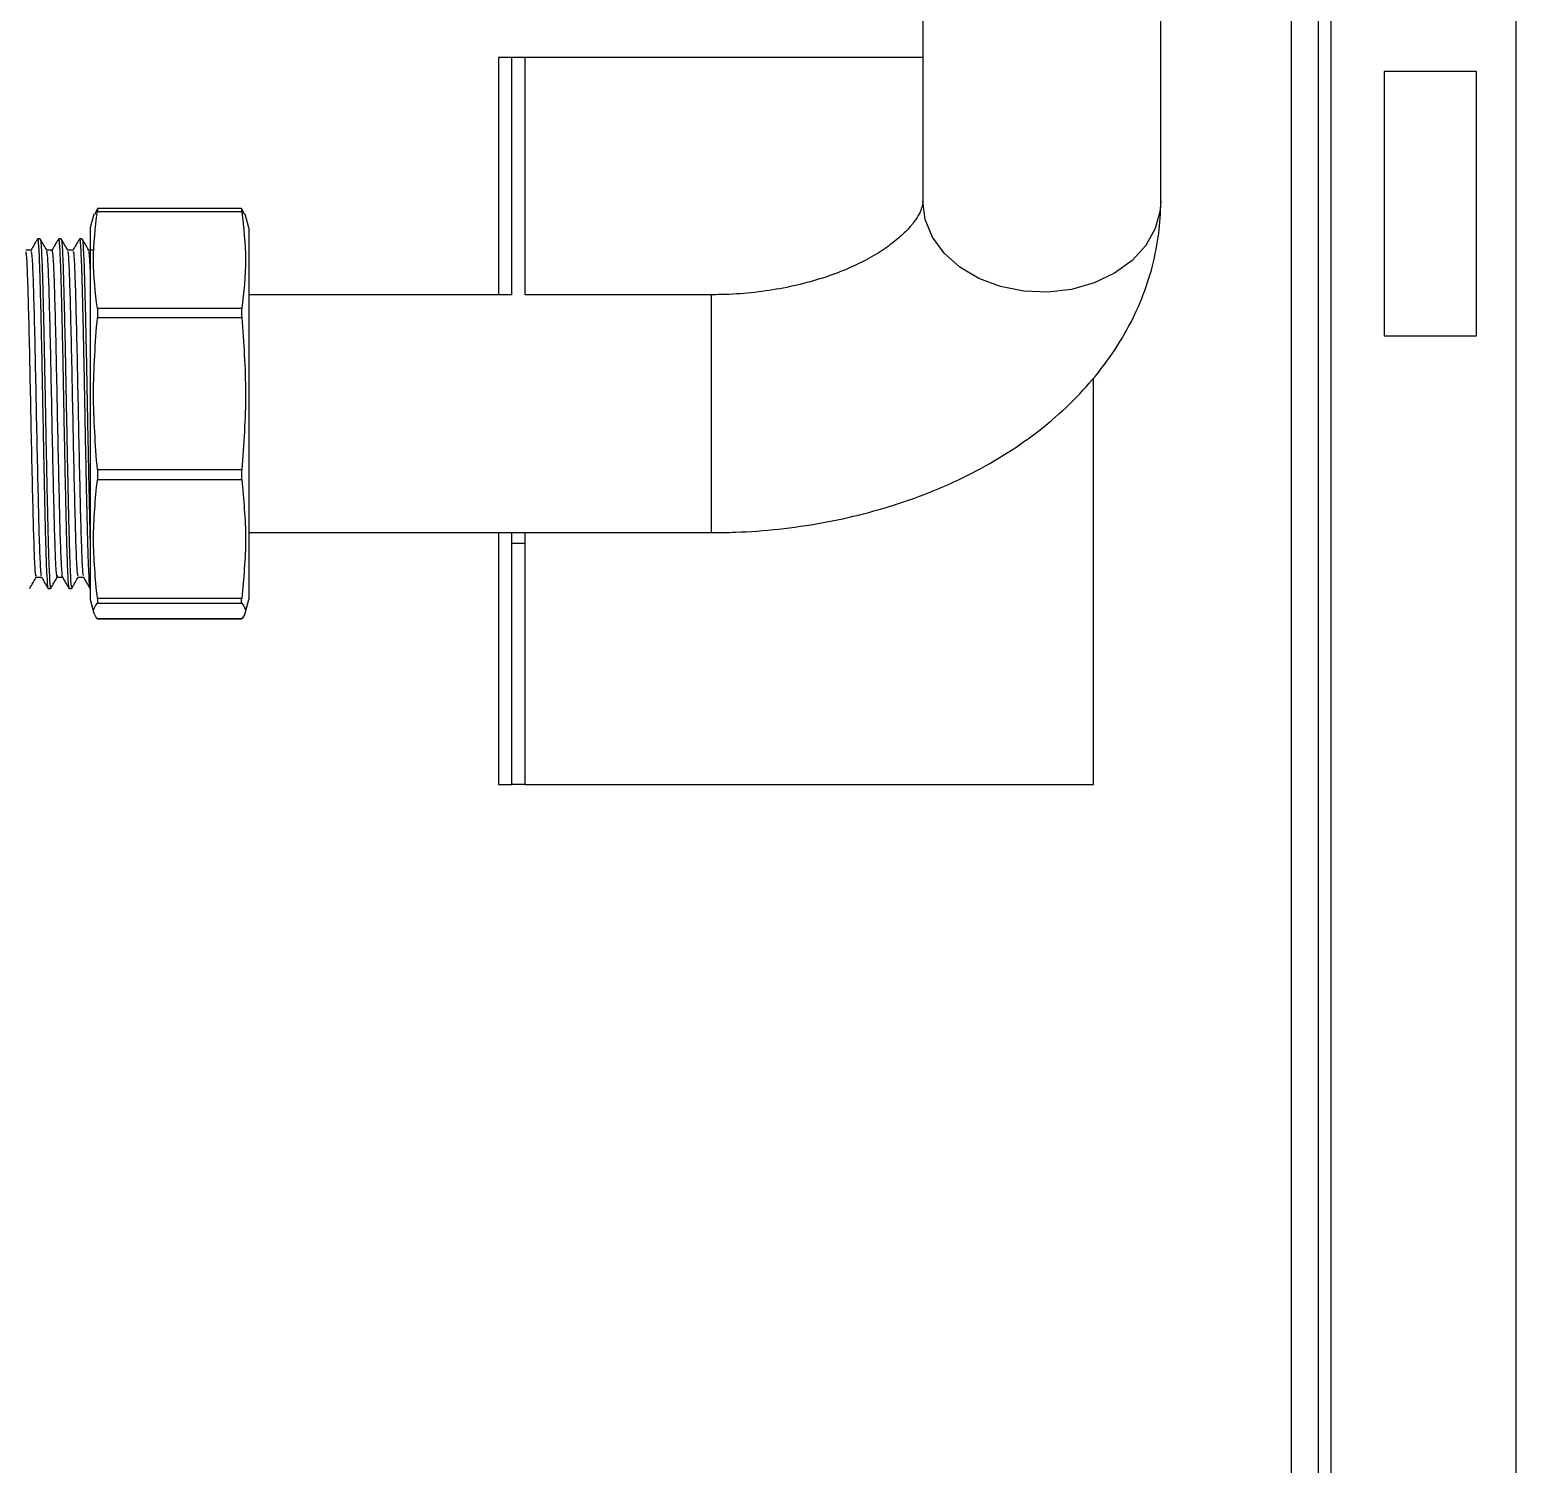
# Model space of a CAD drawing. Extents: x 75 to 2075, y 25 to 1460.
# Drawn here: x 705.5 to 866.2, y 970.2 to 1125.2 of the extents above; entities that cross this region are included whole.
import ezdxf

# ---------------------------------------------------------------- set-up
doc = ezdxf.new("R2010")
doc.units = 0
doc.header["$LTSCALE"] = 5
doc.linetypes.add('SLD-KATı', pattern=[0])
doc.layers.get('0').update_dxf_attribs({"linetype": 'CONTINUOUS'})

msp = doc.modelspace()

# ---------------------------------------------------------------- linework, layer by layer
at = {"color": 7, "linetype": 'SLD-KATı'}
for p, q in [((844.781, 1263.534), (844.781, 595.164)), ((846.21, 595.164), (846.21, 1263.534)), ((841.924, 596.492), (841.924, 1262.206)), ((866.21, 602.307), (866.21, 1256.391)), ((802.067, 1143.431), (802.067, 1106.678)), ((827.781, 1106.678), (827.781, 1143.431)), ((757.639, 1122.206), (756.21, 1122.206)), ((759.067, 1122.206), (757.639, 1122.206)), ((757.639, 1096.555), (757.639, 1122.206)), ((759.067, 1096.555), (759.067, 1122.206)), ((802.067, 1122.206), (759.067, 1122.206)), ((861.924, 1120.677), (851.924, 1120.677)), ((851.924, 1120.677), (851.924, 1092.105)), ((861.924, 1092.105), (861.924, 1120.677)), ((712.838, 1105.865), (712.532, 1105.247)), ((712.838, 1105.551), (728.439, 1105.551)), ((728.43, 1105.873), (712.847, 1105.873)), ((728.742, 1105.247), (728.439, 1105.865)), ((712.459, 1105.266), (712.067, 1103.803)), ((729.21, 1103.803), (728.818, 1105.267)), ((706.655, 1102.593), (706.372, 1102.593)), ((708.923, 1102.593), (708.64, 1102.593)), ((711.191, 1102.593), (710.907, 1102.593)), ((712.067, 1103.803), (712.067, 1071.011)), ((729.21, 1103.803), (729.21, 1063.612)), ((705.662, 1101.365), (705.102, 1101.365)), ((707.93, 1101.365), (707.37, 1101.365)), ((710.198, 1101.365), (709.638, 1101.365)), ((712.466, 1101.365), (711.905, 1101.365)), ((757.639, 1096.564), (729.21, 1096.564)), ((779.21, 1096.564), (759.067, 1096.564)), ((728.439, 1095.084), (712.838, 1095.084)), ((712.838, 1094.121), (728.439, 1094.121)), ((851.924, 1092.105), (861.924, 1092.105)), ((820.496, 1043.635), (820.496, 1087.592)), ((728.439, 1077.638), (712.838, 1077.638)), ((712.838, 1076.591), (728.439, 1076.591)), ((712.067, 1071.011), (712.067, 1063.612)), ((729.21, 1070.85), (779.21, 1070.85)), ((757.639, 1069.706), (757.639, 1070.85)), ((759.067, 1069.706), (759.067, 1070.85)), ((757.639, 1069.706), (759.067, 1069.706)), ((757.639, 1043.635), (757.639, 1069.706)), ((759.067, 1043.635), (759.067, 1069.706)), ((706.229, 1066.049), (706.79, 1066.049)), ((708.497, 1066.049), (709.058, 1066.049)), ((710.765, 1066.049), (711.326, 1066.049)), ((707.506, 1064.821), (707.789, 1064.821)), ((709.773, 1064.821), (710.057, 1064.821)), ((712.041, 1064.821), (712.067, 1064.821)), ((728.439, 1063.748), (712.838, 1063.748)), ((712.067, 1063.612), (712.459, 1062.148)), ((712.838, 1063.229), (728.439, 1063.229)), ((728.818, 1062.148), (729.21, 1063.612)), ((712.838, 1061.549), (712.847, 1061.558)), ((728.439, 1061.549), (712.838, 1061.549)), ((712.847, 1061.542), (728.43, 1061.542)), ((728.439, 1061.549), (728.43, 1061.558)), ((756.21, 1043.635), (757.639, 1043.635)), ((759.067, 1043.635), (757.639, 1043.635)), ((759.067, 1043.635), (820.496, 1043.635))]:
    msp.add_line(p, q, dxfattribs=at)
at = {"color": 8, "linetype": 'SLD-KATı'}
for p, q in [((756.21, 1122.206), (756.21, 1096.564)), ((779.21, 1091.977), (779.21, 1096.564)), ((779.21, 1070.85), (779.21, 1091.977)), ((756.21, 1070.85), (756.21, 1043.635))]:
    msp.add_line(p, q, dxfattribs=at)
at = {"color": 8, "linetype": 'SLD-KATı', "flags": 128}
msp.add_lwpolyline([(827.781, 1106.678), (827.715, 1105.682), (827.192, 1103.731), (826.166, 1101.9), (824.68, 1100.265), (822.794, 1098.893), (820.586, 1097.839), (818.147, 1097.147), (815.575, 1096.846), (812.977, 1096.946), (810.459, 1097.446), (808.123, 1098.323), (806.066, 1099.542), (804.372, 1101.054), (803.109, 1102.795), (802.33, 1104.696), (802.067, 1106.678), (802.067, 1106.678)], dxfattribs=at)
at = {"color": 7, "linetype": 'SLD-KATı'}
for points, knots in [([(712.838, 1095.084), (712.632, 1096.82), (712.217, 1100.309), (712.631, 1103.798), (712.838, 1105.551)], [0, 0, 0, 0, 0.49759097, 1, 1, 1, 1]), ([(712.847, 1105.856), (712.854, 1105.856), (712.873, 1105.854), (712.862, 1105.717), (712.844, 1105.588), (712.838, 1105.551)], [0, 0, 0, 0, 0.3308368, 0.809809, 1, 1, 1, 1]), ([(728.439, 1105.865), (728.427, 1105.866), (728.404, 1105.868), (728.415, 1105.718), (728.433, 1105.588), (728.439, 1105.551)], [0, 0, 0, 0, 0.4171212, 0.8343329, 1, 1, 1, 1]), ([(728.439, 1105.551), (728.645, 1103.815), (729.06, 1100.326), (728.646, 1096.837), (728.439, 1095.084)], [0, 0, 0, 0, 0.4975912, 1, 1, 1, 1]), ([(779.21, 1070.85), (780.076, 1070.86), (782.513, 1070.888), (786.51, 1071.19), (791.152, 1071.853), (795.698, 1072.844), (800.112, 1074.158), (804.354, 1075.795), (808.383, 1077.751), (812.153, 1080.019), (815.614, 1082.587), (818.714, 1085.43), (821.405, 1088.514), (823.649, 1091.796), (825.421, 1095.224), (826.711, 1098.75), (827.497, 1102.249), (827.762, 1104.904), (827.778, 1106.349), (827.781, 1106.678)], [0, 0, 0, 0, 0.0354372, 0.0997373, 0.1641842, 0.2288366, 0.2937608, 0.358997, 0.4245389, 0.4902953, 0.5559864, 0.6212593, 0.6856934, 0.7489059, 0.8106645, 0.8709405, 0.929892, 0.9840413, 1, 1, 1, 1]), ([(802.067, 1106.678), (802.065, 1106.619), (802.06, 1106.423), (801.991, 1106.047), (801.724, 1105.368), (801.178, 1104.478), (800.279, 1103.415), (798.966, 1102.24), (797.29, 1101.065), (795.26, 1099.939), (792.902, 1098.913), (790.255, 1098.029), (787.369, 1097.324), (784.3, 1096.832), (781.551, 1096.596), (779.844, 1096.573), (779.21, 1096.564)], [0, 0, 0, 0, 0.0383075, 0.1285182, 0.2094126, 0.283421, 0.3615704, 0.4358196, 0.5088034, 0.581752, 0.6550963, 0.7291247, 0.803878, 0.879264, 0.9551168, 1, 1, 1, 1]), ([(706.36, 1102.583), (706.242, 1102.378), (706.005, 1101.969), (705.769, 1101.56), (705.651, 1101.355)], [0, 0, 0, 0, 0.5000091, 1, 1, 1, 1]), ([(706.372, 1102.534), (706.38, 1102.548), (706.406, 1102.594), (706.455, 1102.158), (706.515, 1101.233), (706.577, 1099.773), (706.635, 1097.861), (706.695, 1095.526), (706.757, 1092.879), (706.82, 1089.945), (706.881, 1086.862), (706.938, 1083.661), (707, 1080.489), (707.063, 1077.381), (707.125, 1074.48), (707.184, 1071.815), (707.242, 1069.512), (707.305, 1067.587), (707.383, 1065.793), (707.45, 1064.849), (707.495, 1064.875), (707.506, 1064.881)], [0, 0, 0, 0, 0.0218142, 0.0728003, 0.1251519, 0.1781, 0.2325836, 0.2855305, 0.3400126, 0.3929597, 0.4474426, 0.5003899, 0.5548733, 0.6078198, 0.6623022, 0.7152502, 0.7697341, 0.822681, 0.8771632, 0.9708285, 1, 1, 1, 1]), ([(707.376, 1101.355), (707.258, 1101.559), (707.021, 1101.969), (706.785, 1102.378), (706.666, 1102.583)], [0, 0, 0, 0, 0.4999831, 1, 1, 1, 1]), ([(706.667, 1102.541), (706.671, 1102.546), (706.694, 1102.576), (706.738, 1102.15), (706.799, 1101.235), (706.861, 1099.773), (706.918, 1097.862), (706.978, 1095.526), (707.041, 1092.879), (707.103, 1089.945), (707.164, 1086.862), (707.222, 1083.661), (707.283, 1080.489), (707.346, 1077.381), (707.408, 1074.48), (707.468, 1071.815), (707.526, 1069.512), (707.588, 1067.587), (707.667, 1065.793), (707.733, 1064.849), (707.778, 1064.875), (707.789, 1064.881)], [0, 0, 0, 0, 0.0115016, 0.0630252, 0.1159287, 0.169435, 0.224493, 0.2779981, 0.3330546, 0.3865599, 0.4416172, 0.4951227, 0.5501805, 0.6036852, 0.658742, 0.7122482, 0.7673065, 0.8208116, 0.8758682, 0.970521, 1, 1, 1, 1]), ([(708.628, 1102.583), (708.51, 1102.378), (708.273, 1101.969), (708.037, 1101.56), (707.918, 1101.355)], [0, 0, 0, 0, 0.5000166, 1, 1, 1, 1]), ([(708.64, 1102.534), (708.648, 1102.548), (708.674, 1102.594), (708.723, 1102.158), (708.783, 1101.233), (708.845, 1099.773), (708.902, 1097.861), (708.963, 1095.526), (709.025, 1092.879), (709.088, 1089.945), (709.149, 1086.862), (709.206, 1083.661), (709.268, 1080.489), (709.33, 1077.381), (709.392, 1074.48), (709.452, 1071.815), (709.51, 1069.512), (709.573, 1067.587), (709.651, 1065.793), (709.717, 1064.849), (709.763, 1064.875), (709.773, 1064.881)], [0, 0, 0, 0, 0.0218142, 0.0728003, 0.1251519, 0.1781, 0.2325836, 0.2855305, 0.3400126, 0.3929597, 0.4474426, 0.5003899, 0.5548733, 0.6078198, 0.6623022, 0.7152502, 0.7697341, 0.822681, 0.8771632, 0.9708285, 1, 1, 1, 1]), ([(709.644, 1101.355), (709.526, 1101.559), (709.289, 1101.969), (709.053, 1102.378), (708.934, 1102.583)], [0, 0, 0, 0, 0.4999906, 1, 1, 1, 1]), ([(708.935, 1102.541), (708.939, 1102.546), (708.962, 1102.576), (709.006, 1102.15), (709.067, 1101.235), (709.128, 1099.773), (709.186, 1097.862), (709.246, 1095.526), (709.309, 1092.879), (709.371, 1089.945), (709.432, 1086.862), (709.49, 1083.661), (709.551, 1080.489), (709.614, 1077.381), (709.676, 1074.48), (709.736, 1071.815), (709.794, 1069.512), (709.856, 1067.587), (709.935, 1065.793), (710.001, 1064.849), (710.046, 1064.875), (710.057, 1064.881)], [0, 0, 0, 0, 0.0115023, 0.0630258, 0.1159293, 0.1694356, 0.2244936, 0.2779986, 0.3330551, 0.3865603, 0.4416176, 0.4951231, 0.5501808, 0.6036855, 0.6587422, 0.7122484, 0.7673067, 0.8208117, 0.8758682, 0.970521, 1, 1, 1, 1]), ([(710.896, 1102.583), (710.777, 1102.378), (710.541, 1101.969), (710.305, 1101.56), (710.186, 1101.355)], [0, 0, 0, 0, 0.5000026, 1, 1, 1, 1]), ([(710.907, 1102.534), (710.915, 1102.548), (710.942, 1102.594), (710.991, 1102.158), (711.051, 1101.233), (711.113, 1099.773), (711.17, 1097.861), (711.231, 1095.526), (711.293, 1092.879), (711.356, 1089.945), (711.417, 1086.862), (711.474, 1083.661), (711.535, 1080.489), (711.598, 1077.381), (711.66, 1074.48), (711.72, 1071.815), (711.778, 1069.512), (711.841, 1067.587), (711.919, 1065.793), (711.985, 1064.849), (712.031, 1064.875), (712.041, 1064.881)], [0, 0, 0, 0, 0.0218142, 0.0728003, 0.1251519, 0.1781, 0.2325836, 0.2855305, 0.3400126, 0.3929597, 0.4474426, 0.5003899, 0.5548733, 0.6078198, 0.6623022, 0.7152502, 0.7697341, 0.822681, 0.8771632, 0.9708285, 1, 1, 1, 1]), ([(711.912, 1101.355), (711.793, 1101.559), (711.557, 1101.969), (711.32, 1102.378), (711.202, 1102.583)], [0, 0, 0, 0, 0.4999906, 1, 1, 1, 1]), ([(711.202, 1102.541), (711.207, 1102.546), (711.229, 1102.576), (711.274, 1102.15), (711.335, 1101.235), (711.396, 1099.773), (711.454, 1097.862), (711.514, 1095.526), (711.576, 1092.879), (711.639, 1089.945), (711.7, 1086.862), (711.758, 1083.661), (711.819, 1080.489), (711.882, 1077.383), (711.944, 1074.472), (712.004, 1071.843), (712.043, 1070.153), (712.066, 1069.471), (712.067, 1069.428)], [0, 0, 0, 0, 0.0149175, 0.0817436, 0.1503594, 0.2197571, 0.2911672, 0.3605633, 0.4319715, 0.5013678, 0.572777, 0.6421736, 0.7135835, 0.7829791, 0.8543876, 0.9237851, 0.9951958, 1, 1, 1, 1]), ([(706.23, 1066.209), (706.215, 1066.176), (706.164, 1066.066), (706.075, 1067.49), (705.96, 1070.457), (705.856, 1074.743), (705.741, 1079.826), (705.632, 1085.291), (705.523, 1090.603), (705.408, 1095.275), (705.304, 1098.83), (705.199, 1100.972), (705.135, 1101.126), (705.109, 1101.191)], [0, 0, 0, 0, 0.0410316, 0.1396218, 0.2389656, 0.3362653, 0.435755, 0.5339825, 0.6321341, 0.7316457, 0.8289553, 0.9282645, 1, 1, 1, 1]), ([(705.663, 1101.256), (705.694, 1101.188), (705.762, 1101.037), (705.871, 1098.837), (705.974, 1095.273), (706.09, 1090.603), (706.199, 1085.29), (706.307, 1079.826), (706.423, 1074.744), (706.527, 1070.453), (706.642, 1067.502), (706.727, 1066.1), (706.774, 1066.185), (706.785, 1066.204)], [0, 0, 0, 0, 0.0831682, 0.1824266, 0.2796865, 0.3791472, 0.4772487, 0.5754259, 0.6748648, 0.7721147, 0.8714077, 0.9699474, 1, 1, 1, 1]), ([(708.498, 1066.214), (708.488, 1066.166), (708.441, 1065.945), (708.36, 1067.207), (708.243, 1069.937), (708.139, 1074.08), (708.025, 1079.074), (707.914, 1084.517), (707.808, 1089.882), (707.691, 1094.668), (707.586, 1098.408), (707.478, 1100.828), (707.408, 1101.123), (707.376, 1101.26)], [0, 0, 0, 0, 0.0274376, 0.1255412, 0.2250482, 0.3223504, 0.4216286, 0.5202987, 0.6180112, 0.7175994, 0.8150461, 0.914058, 1, 1, 1, 1]), ([(707.93, 1101.349), (707.967, 1101.201), (708.041, 1100.901), (708.153, 1098.414), (708.258, 1094.667), (708.375, 1089.882), (708.481, 1084.517), (708.592, 1079.074), (708.706, 1074.081), (708.81, 1069.932), (708.927, 1067.224), (709.004, 1065.967), (709.047, 1066.148), (709.053, 1066.173)], [0, 0, 0, 0, 0.0970358, 0.1960498, 0.2934987, 0.3930891, 0.4908038, 0.589476, 0.6887564, 0.7860608, 0.8855699, 0.9836757, 1, 1, 1, 1]), ([(710.766, 1066.174), (710.737, 1066.226), (710.673, 1066.343), (710.566, 1068.464), (710.456, 1071.976), (710.348, 1076.625), (710.232, 1081.906), (710.128, 1087.377), (710.014, 1092.49), (709.902, 1096.816), (709.797, 1099.818), (709.705, 1101.313), (709.657, 1101.201), (709.645, 1101.173)], [0, 0, 0, 0, 0.0785796, 0.1780245, 0.2764388, 0.3744371, 0.4740061, 0.5713671, 0.6706005, 0.7694126, 0.8670578, 0.966683, 1, 1, 1, 1]), ([(710.199, 1101.165), (710.215, 1101.208), (710.268, 1101.35), (710.364, 1099.831), (710.469, 1096.812), (710.581, 1092.491), (710.695, 1087.377), (710.799, 1081.906), (710.915, 1076.625), (711.023, 1071.974), (711.133, 1068.471), (711.236, 1066.403), (711.296, 1066.279), (711.321, 1066.229)], [0, 0, 0, 0, 0.0446592, 0.1442363, 0.2418344, 0.3405988, 0.4397844, 0.5370984, 0.6366194, 0.7345705, 0.8329373, 0.9323342, 1, 1, 1, 1]), ([(712.067, 1099.344), (712.046, 1099.841), (711.994, 1101.054), (711.942, 1101.166), (711.912, 1101.231)], [0, 0, 0, 0, 0.4100523, 1, 1, 1, 1]), ([(712.838, 1095.084), (712.85, 1094.974), (712.873, 1094.754), (712.863, 1094.396), (712.844, 1094.182), (712.838, 1094.121)], [0, 0, 0, 0, 0.4171027, 0.8343072, 1, 1, 1, 1]), ([(728.439, 1095.084), (728.427, 1094.974), (728.404, 1094.754), (728.415, 1094.396), (728.433, 1094.182), (728.439, 1094.121)], [0, 0, 0, 0, 0.4171027, 0.8343072, 1, 1, 1, 1]), ([(712.838, 1077.638), (712.632, 1080.372), (712.217, 1085.866), (712.631, 1091.361), (712.838, 1094.121)], [0, 0, 0, 0, 0.4975904, 1, 1, 1, 1]), ([(728.439, 1094.121), (728.645, 1091.387), (729.06, 1085.893), (728.646, 1080.398), (728.439, 1077.638)], [0, 0, 0, 0, 0.4975916, 1, 1, 1, 1]), ([(712.838, 1077.638), (712.85, 1077.482), (712.873, 1077.169), (712.863, 1076.813), (712.844, 1076.64), (712.838, 1076.591)], [0, 0, 0, 0, 0.4171184, 0.8343191, 1, 1, 1, 1]), ([(728.439, 1077.638), (728.427, 1077.482), (728.404, 1077.169), (728.415, 1076.813), (728.433, 1076.64), (728.439, 1076.591)], [0, 0, 0, 0, 0.4171184, 0.8343191, 1, 1, 1, 1]), ([(705.533, 1064.832), (705.651, 1065.036), (705.887, 1065.446), (706.124, 1065.855), (706.242, 1066.06)], [0, 0, 0, 0, 0.5000094, 1, 1, 1, 1]), ([(706.784, 1066.059), (706.903, 1065.855), (707.139, 1065.445), (707.376, 1065.036), (707.494, 1064.831)], [0, 0, 0, 0, 0.4999909, 1, 1, 1, 1]), ([(707.8, 1064.832), (707.919, 1065.036), (708.155, 1065.446), (708.392, 1065.855), (708.51, 1066.06)], [0, 0, 0, 0, 0.5000094, 1, 1, 1, 1]), ([(709.052, 1066.059), (709.171, 1065.855), (709.407, 1065.445), (709.644, 1065.036), (709.762, 1064.831)], [0, 0, 0, 0, 0.4999937, 1, 1, 1, 1]), ([(710.068, 1064.832), (710.186, 1065.036), (710.423, 1065.446), (710.659, 1065.855), (710.778, 1066.06)], [0, 0, 0, 0, 0.5000169, 1, 1, 1, 1]), ([(711.32, 1066.059), (711.438, 1065.855), (711.675, 1065.445), (711.911, 1065.036), (712.03, 1064.831)], [0, 0, 0, 0, 0.4999899, 1, 1, 1, 1]), ([(712.838, 1063.748), (712.85, 1063.636), (712.873, 1063.414), (712.863, 1063.268), (712.844, 1063.238), (712.838, 1063.229)], [0, 0, 0, 0, 0.4171292, 0.8343261, 1, 1, 1, 1]), ([(728.439, 1063.229), (728.427, 1063.26), (728.404, 1063.321), (728.415, 1063.539), (728.433, 1063.701), (728.439, 1063.748)], [0, 0, 0, 0, 0.41712369, 0.83431972, 1, 1, 1, 1]), ([(712.838, 1061.549), (712.632, 1061.828), (712.217, 1062.388), (712.631, 1062.948), (712.838, 1063.229)], [0, 0, 0, 0, 0.4975911, 1, 1, 1, 1]), ([(728.439, 1063.229), (728.645, 1062.95), (729.06, 1062.39), (728.646, 1061.83), (728.439, 1061.549)], [0, 0, 0, 0, 0.4975909, 1, 1, 1, 1])]:
    msp.add_open_spline(points, degree=3, knots=knots, dxfattribs=at)
for points in [[(712.838, 1063.748), (712.631, 1065.888), (712.217, 1070.169), (712.631, 1074.45), (712.838, 1076.591)], [(728.439, 1076.591), (728.646, 1074.45), (729.06, 1070.169), (728.646, 1065.888), (728.439, 1063.748)]]:
    msp.add_open_spline(points, degree=3, dxfattribs=at)

doc.saveas('drawing.dxf')
